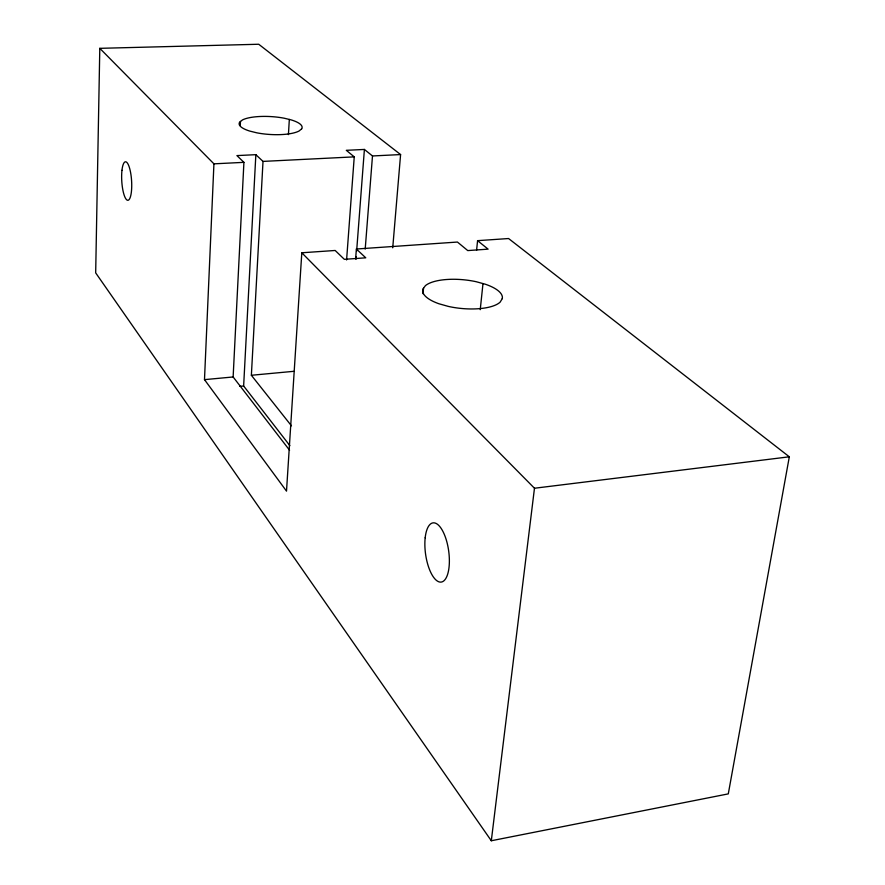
<?xml version="1.0" encoding="UTF-8"?>
<svg xmlns="http://www.w3.org/2000/svg" width="885" height="885" viewBox="0 0 885 885"><rect width="100%" height="100%" fill="white"/><g stroke="black" fill="none" stroke-linecap="round" stroke-linejoin="round"><path stroke-width="1.33" d="M392.73 247.811L400.595 154.565L258.719 44.25L99.795 48.332L95.68 272.868L491.308 840.75L728.289 793.878L789.32 456.804L508.576 238.53L477.579 240.665L476.584 250.278M355.648 258.619L356.378 249.017L365.759 257.812L344.342 259.327L335.172 250.477L301.807 252.778L286.508 491.12L204.49 379.643L213.927 163.836L99.795 48.332M240.266 125.581L240.466 121.466M289.572 450.222L233.131 376.966L243.917 162.342L236.926 155.594L255.853 154.676L263.011 161.402L354.243 156.866L346.588 259.947M289.893 445.686L243.641 385.982L255.853 154.676M291.464 425.84L251.373 375.273L263.011 161.402M288.422 134.62L289.329 119.442M356.013 259.349L356.224 256.606M356.633 251.108L364.399 149.443L346.312 150.317L354.243 156.866M365.206 249.094L372.485 155.959L364.399 149.443M423.03 293.709L423.528 288.222M480.234 309.673L482.989 283.576M491.308 840.75L534.474 488.243L301.807 252.778M534.474 488.243L789.32 456.804M239.78 386.347L243.641 385.982M204.49 379.643L233.131 376.966M251.373 375.273L293.632 371.335M356.378 249.017L457.434 242.048L467.767 250.588L488.1 249.139L477.579 240.665M213.927 163.836L243.917 162.342M372.485 155.959L400.595 154.565M502.282 298.61L500.136 302.139A40.035 14.392 5.6 0 1 448.341 306.409L439.026 303.787A40.035 14.392 5.6 0 1 422.908 289.074L425.419 285.645A40.035 14.392 5.6 0 1 476.152 281.707L485.234 284.196A40.035 14.392 5.6 0 1 502.282 298.61M301.641 128.845L299.152 130.947A31.539 8.961 3.5 0 1 256.716 132.805L249.791 131.091A31.539 8.961 3.5 0 1 239.802 121.975L242.501 119.918A31.539 8.961 3.5 0 1 284.207 118.214L291.01 119.851A31.539 8.961 3.5 0 1 301.641 128.845M425.187 537.759A29.891 11.66 82.1 0 0 440.664 582.12A29.891 11.66 82.1 0 0 445.52 537.538A29.891 11.66 82.1 0 0 425.187 537.759M121.964 170.329A19.304 4.912 86.4 0 0 127.506 200.264A19.304 4.912 86.4 0 0 130.593 172.509A19.304 4.912 86.4 0 0 121.964 170.329"/></g></svg>
